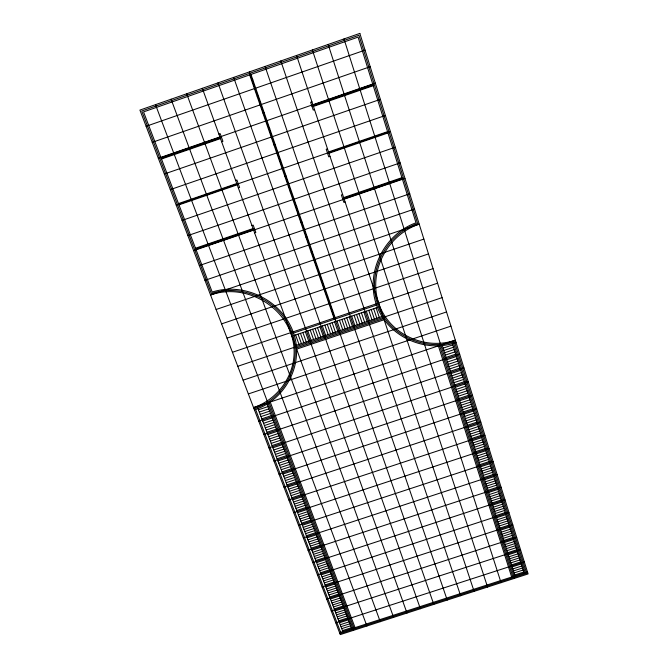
<?xml version="1.0" encoding="UTF-8"?>
<svg xmlns="http://www.w3.org/2000/svg" width="668" height="668" viewBox="0 0 668 668"><rect width="100%" height="100%" fill="white"/><g stroke="black" fill="none" stroke-linecap="round" stroke-linejoin="round"><path stroke-width="1" d="M253.99 408.732C284.927 398.913 303.339 362.883 291.891 332.255C280.41 300.767 243.102 283.073 211.372 293.502L141.733 110.997L358.958 35.262L417.609 223.463C385.92 234.435 366.774 271.392 377.37 303.472C387.607 335.044 424.689 352.153 455.693 341.365M254.424 409.86C285.988 399.848 304.775 363.1 293.11 331.846C281.554 300.224 244.279 281.888 212.199 292.033L143.553 111.898L358.073 37.116L416.014 222.795C384.234 234.218 365.521 271.676 376.142 303.882C386.597 336.087 424.422 353.531 456.052 342.534M251.56 80.402L252.863 79.951M146.108 126.294L365.045 50.125M257.238 96.785L258.541 96.334M152.246 142.342L370.206 66.691M262.866 113.017L264.161 112.566M218.862 134.059L220.148 133.617L222.937 141.332L221.651 141.775M311.931 101.812L310.637 102.262L313.225 110.078L314.519 109.636M158.316 158.249L375.307 83.099M161.005 157.69L220.022 137.257M313.008 105.051L372.811 84.343M161.255 158.349L221.542 137.474M311.931 106.179L373.02 85.02M161.506 159.009L220.498 138.585M313.451 106.404L373.237 85.704M268.436 129.099L269.722 128.648M164.336 174.006L380.368 99.357M273.955 145.023L275.241 144.58M170.298 189.612L385.386 115.464M279.424 160.804L280.702 160.362M235.629 180.418L236.898 179.976L239.612 187.491L238.342 187.925M327.495 148.797L326.218 149.24L328.739 156.846L330.017 156.404M178.49 203.573L236.748 183.525M328.539 151.945L387.565 131.638M176.21 205.084L390.346 131.412M178.974 204.859L237.215 184.819M328.973 153.256L387.983 132.965M284.844 176.435L286.121 176.001M182.063 220.407L395.272 147.227M290.213 191.933L291.482 191.499M187.858 235.595L400.14 162.883M295.532 207.28L296.792 206.846M251.936 225.534L253.197 225.108L255.836 232.414L254.583 232.84M342.642 194.513L341.373 194.947L343.836 202.354L345.097 201.92M195.507 248.229L253.03 228.565M343.661 197.586L401.936 177.663M195.749 248.855L254.516 228.765M342.609 198.655L402.136 178.306M195.983 249.481L253.489 229.825M344.078 198.864L402.336 178.949M193.611 250.642L404.975 178.406M300.809 222.494L302.061 222.068M199.306 265.555L409.76 193.787M306.027 237.566L307.28 237.14M204.951 280.335L414.502 209.026M311.204 252.504L312.457 252.078M316.34 267.309L317.576 266.891M216.09 309.493L423.863 239.086M321.425 281.979L322.661 281.562M221.584 323.88L428.472 253.924M326.468 296.525L327.696 296.108M227.028 338.142L433.048 268.619M331.462 310.937L332.681 310.52M232.431 352.278L437.582 283.19M293.377 333.081L376.702 305.026M293.903 335.553L377.821 307.305M296.033 345.398L382.271 316.407M237.783 366.289L442.082 297.636M296.534 347.861L383.399 318.669M296.458 349.197L384.3 319.688M243.085 380.175L446.533 311.948M248.346 393.945L450.95 326.134M258.424 409.801L267.951 406.62M443.109 348.137L452.787 344.905M259.284 412.056L268.803 408.883M443.844 350.466L453.514 347.235M260.144 414.319L269.655 411.146M444.579 352.779L454.24 349.556M261.004 416.573L270.507 413.4M445.305 355.1L454.966 351.877M261.856 418.819L271.358 415.655M446.04 357.413L455.685 354.19M258.733 421.132L459.667 354.14M262.716 421.065L272.202 417.901M446.767 359.718L456.411 356.503M263.568 423.312L273.053 420.147M447.493 362.023L457.129 358.816M264.419 425.549L273.897 422.393M448.22 364.327L457.856 361.121M265.271 427.787L274.748 424.639M448.946 366.623L458.574 363.425M266.123 430.025L275.592 426.869M449.673 368.92L459.292 365.722M266.975 432.254L276.435 429.106M450.399 371.216L460.01 368.018M263.852 434.551L463.968 367.968M267.826 434.484L277.27 431.336M451.125 373.504L460.728 370.314M268.67 436.705L278.113 433.565M451.844 375.792L461.438 372.602M269.513 438.926L278.957 435.786M452.562 378.071L462.156 374.89M270.356 441.147L279.792 438.008M453.288 380.351L462.866 377.169M271.2 443.36L280.627 440.229M454.006 382.63L463.575 379.449M272.043 445.573L281.462 442.441M454.724 384.902L464.293 381.729M268.937 447.852L468.235 381.67M272.886 447.785L282.297 444.654M455.442 387.173L465.003 384M273.721 449.99L283.132 446.867M456.152 389.436L465.713 386.271M274.565 452.186L283.967 449.071M456.87 391.707L466.414 388.534M275.4 454.39L284.793 451.276M457.58 393.961L467.124 390.797M276.235 456.586L285.628 453.472M458.298 396.216L467.834 393.06M277.07 458.782L286.455 455.668M459.008 398.47L468.535 395.314M273.972 461.037L472.46 395.256M277.905 460.97L287.282 457.864M459.718 400.725L469.245 397.569M278.74 463.158L288.108 460.052M460.427 402.971L469.946 399.815M279.566 465.337L288.935 462.239M461.137 405.217L470.648 402.069M280.401 467.516L289.753 464.427M461.847 407.455L471.349 404.307M281.228 469.696L290.58 466.606M462.548 409.693L472.051 406.553M282.055 471.875L291.398 468.786M463.258 411.931L472.744 408.791M278.974 474.113L476.66 408.724M282.881 474.046L292.217 470.957M463.959 414.16L473.445 411.02M283.708 476.217L293.043 473.128M464.661 416.389L474.146 413.25M284.535 478.38L293.862 475.299M465.371 418.611L474.839 415.479M285.353 480.542L294.671 477.461M466.072 420.832L475.532 417.709M286.18 482.697L295.49 479.624M466.773 423.053L476.226 419.93M286.998 484.859L296.308 481.787M467.466 425.265L476.919 422.151M283.925 487.089L480.81 422.084M287.816 487.014L297.118 483.941M468.168 427.478L477.612 424.364M288.634 489.16L297.928 486.095M468.869 429.691L478.305 426.576M289.453 491.306L298.746 488.241M469.562 431.895L478.998 428.781M290.271 493.452L299.556 490.395M470.255 434.1L479.682 430.994M291.089 495.598L300.366 492.533M470.957 436.296L480.375 433.19M291.899 497.735L301.168 494.679M471.65 438.492L481.06 435.394M288.835 499.948L484.935 435.327M292.718 499.864L301.978 496.817M472.343 440.688L481.745 437.59M293.528 502.002L302.779 498.954M473.027 442.884L482.43 439.786M294.337 504.131L303.589 501.084M473.721 445.072L483.114 441.974M295.147 506.252L304.391 503.213M474.414 447.251L483.799 444.162M295.957 508.381L305.192 505.342M475.098 449.43L484.484 446.349M296.759 510.502L305.994 507.463M475.791 451.61L485.168 448.529M293.703 512.698L489.026 448.462M297.569 512.615L306.796 509.584M476.476 453.789L485.845 450.708M298.371 514.736L307.597 511.705M477.161 455.96L486.521 452.879M299.18 516.84L308.391 513.817M477.845 458.131L487.206 455.05M299.982 518.952L309.184 515.93M478.53 460.294L487.882 457.221M300.784 521.057L309.985 518.034M479.215 462.456L488.558 459.392M301.585 523.161L310.779 520.147M479.9 464.619L489.235 461.555M298.538 525.34L493.076 461.479M302.379 525.265L311.572 522.242M480.576 466.773L489.911 463.709M303.18 527.361L312.365 524.347M481.261 468.928L490.588 465.872M303.973 529.457L313.158 526.442M481.937 471.082L491.256 468.026M304.775 531.544L313.943 528.538M482.613 473.228L491.932 470.172M305.568 533.632L314.737 530.626M483.29 475.374L492.6 472.326M306.361 535.719L315.521 532.713M483.966 477.52L493.268 474.472M303.33 537.882L497.092 474.397M307.155 537.798L316.306 534.801M484.642 479.657L493.936 476.61M307.948 539.878L317.091 536.888M485.319 481.795L494.612 478.747M308.741 541.957L317.876 538.967M485.995 483.924L495.272 480.885M309.526 544.036L318.661 541.038M486.663 486.053L495.94 483.022M310.319 546.107L319.446 543.117M487.339 488.183L496.608 485.152M311.104 548.169L320.231 545.188M488.007 490.304L497.276 487.281M308.082 550.323L501.084 487.206M311.889 550.24L321.007 547.259M488.675 492.425L497.936 489.402M312.674 552.302L321.784 549.321M489.352 494.545L498.604 491.523M313.459 554.356L322.569 551.384M490.02 496.666L499.263 493.644M314.244 556.419L323.345 553.446M490.679 498.779L499.923 495.756M315.02 558.473L324.122 555.5M491.347 500.883L500.582 497.869M315.805 560.519L324.89 557.555M492.015 502.996L501.242 499.981M312.791 562.656L505.033 499.906M316.582 562.573L325.667 559.609M492.675 505.1L501.902 502.085M317.367 564.619L326.443 561.654M493.343 507.196L502.561 504.19M318.143 566.656L327.211 563.7M494.003 509.292L503.213 506.294M318.92 568.702L327.98 565.746M494.671 511.387L503.872 508.39M319.696 570.739L328.756 567.783M495.33 513.483L504.524 510.486M320.465 572.777L329.524 569.821M495.99 515.571L505.175 512.573M317.467 574.897L508.949 512.498M321.241 574.806L330.293 571.858M496.65 517.658L505.835 514.669M322.018 576.835L331.052 573.887M497.301 519.746L506.486 516.756M322.786 578.864L331.821 575.916M497.961 521.825L507.137 518.836M323.554 580.884L332.589 577.945M498.62 523.904L507.789 520.915M324.322 582.905L333.349 579.966M499.272 525.975L508.431 522.994M325.091 584.926L334.109 581.987M499.931 528.046L509.083 525.073M322.101 587.03L512.84 524.99M325.859 586.938L334.877 584.007M500.582 530.116L509.734 527.144M326.627 588.951L335.637 586.02M501.234 532.187L510.377 529.215M327.395 590.963L336.396 588.032M501.885 534.25L511.02 531.277M328.155 592.967L337.148 590.044M502.536 536.312L511.671 533.348M328.923 594.971L337.908 592.057M503.188 538.366L512.314 535.402M329.683 596.975L338.668 594.061M503.839 540.42L512.957 537.464M326.694 599.071L516.698 537.381M330.443 598.971L339.419 596.056M504.482 542.474L513.6 539.519M331.203 600.966L340.171 598.06M505.133 544.529L514.235 541.573M331.963 602.962L340.93 600.056M505.776 546.574L514.878 543.618M332.722 604.957L341.682 602.052M506.427 548.62L515.521 545.673M333.474 606.945L342.433 604.039M507.07 550.657L516.155 547.71M334.234 608.932L343.185 606.026M507.713 552.695L516.798 549.756M331.261 611.003L520.522 549.672M334.985 610.911L343.928 608.014M508.356 554.732L517.433 551.793M335.745 612.89L344.68 610.001M508.999 556.77L518.067 553.83M336.497 614.869L345.423 611.98M509.642 558.799L518.702 555.86M337.248 616.848L346.174 613.959M510.277 560.828L519.337 557.897M338 618.818L346.917 615.929M510.92 562.848L519.971 559.918M338.751 620.789L347.661 617.9M511.554 564.877L520.606 561.947M335.779 622.852L524.313 561.863M339.494 622.751L348.404 619.871M512.197 566.89L521.24 563.967M340.246 624.722L349.147 621.841M512.832 568.911L521.867 565.988M340.989 626.676L349.89 623.803M513.467 570.923L522.501 568.009M341.74 628.638L350.625 625.766M514.101 572.935L523.127 570.021M342.484 630.592L351.368 627.728M514.736 574.948L523.754 572.033M339.528 632.646L527.453 571.942M339.895 633.623L527.762 572.944M257.823 408.223L342.851 631.569M255.56 409.317L340.638 632.287M155.494 104.659L353.581 630.3M266.899 403.848L351.735 628.705M270.181 401.86L355.067 627.628M269.162 402.729L353.956 627.987M171.083 99.223L366.916 626M186.698 93.779L380.259 621.683M202.329 88.326L393.619 617.374M295.598 334.977L298.997 344.404M302.896 332.522L306.27 341.958M300.466 333.34L303.848 342.767M298.037 334.159L301.418 343.586M307.764 330.885L311.129 340.321M217.985 82.865L406.996 613.049M305.334 331.704L308.7 341.139M312.632 329.249L315.981 338.693M310.202 330.067L313.551 339.511M317.5 327.612L320.84 337.056M315.071 328.431L318.411 337.874M322.377 325.967L325.7 335.428M233.658 77.404L420.389 608.732M319.939 326.786L323.27 336.246M329.691 323.504L332.99 332.973M327.253 324.331L330.56 333.791M324.815 325.149L328.13 334.61M249.657 74.908L333.942 318.093M334.568 321.867L337.849 331.345M332.13 322.686L335.419 332.155M339.444 320.222L342.717 329.708M337.006 321.049L340.288 330.526M250.968 74.457L335.161 317.684M249.356 71.927L433.791 604.398M344.329 318.578L347.585 328.071M341.891 319.404L345.156 328.89M351.66 316.114L354.892 325.617M265.079 66.449L447.218 600.064M349.214 316.933L352.462 326.435M346.776 317.759L350.024 327.253M356.545 314.469L359.768 323.972M354.098 315.296L357.33 324.79M361.43 312.824L364.644 322.335M358.992 313.643L362.206 323.153M366.323 311.179L369.521 320.698M280.819 60.955L460.653 595.722M363.876 311.998L367.083 321.517M371.216 309.534L374.397 319.053M368.769 310.353L371.959 319.88M376.109 307.881L379.282 317.417M373.662 308.708L376.844 318.235M296.575 55.461L474.105 591.38M312.365 49.958L487.573 587.03M328.163 44.447L501.058 582.671M438.325 345.698L511.671 577.035M442.216 345.289L515.053 575.95M343.995 38.928L514.56 578.313M439.686 345.774L512.799 576.676M454.799 342.784L526.326 572.309M453.539 343.035L525.198 572.668M452.278 343.285L524.071 573.035M293.987 347.961C295.932 374.255 278.381 399.297 253.564 407.597L455.325 340.204C424.948 350.767 388.609 334 378.597 303.055C368.018 271.108 387.632 234.677 419.203 224.122L210.545 294.98C247.118 281.971 291.148 308.649 293.987 347.961M359.843 33.4L139.921 110.086L340.271 634.6L528.079 573.954L359.843 33.4"/></g></svg>
